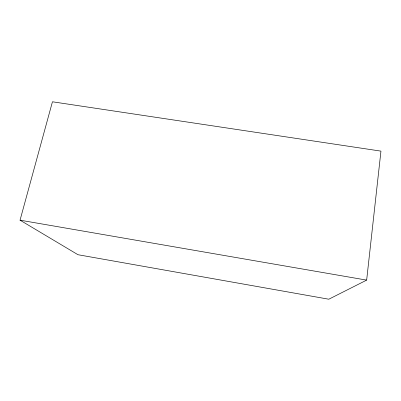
<?xml version="1.0" encoding="UTF-8"?>
<svg xmlns="http://www.w3.org/2000/svg" width="401" height="401" viewBox="0 0 401 401"><rect width="100%" height="100%" fill="white"/><g stroke="black" fill="none" stroke-linecap="round" stroke-linejoin="round"><path stroke-width="0.6" d="M366.654 280.114L380.95 151.127L52.446 101.784L20.05 220.174L77.979 254.72L328.81 299.216L366.654 280.114L20.05 220.174"/></g></svg>
